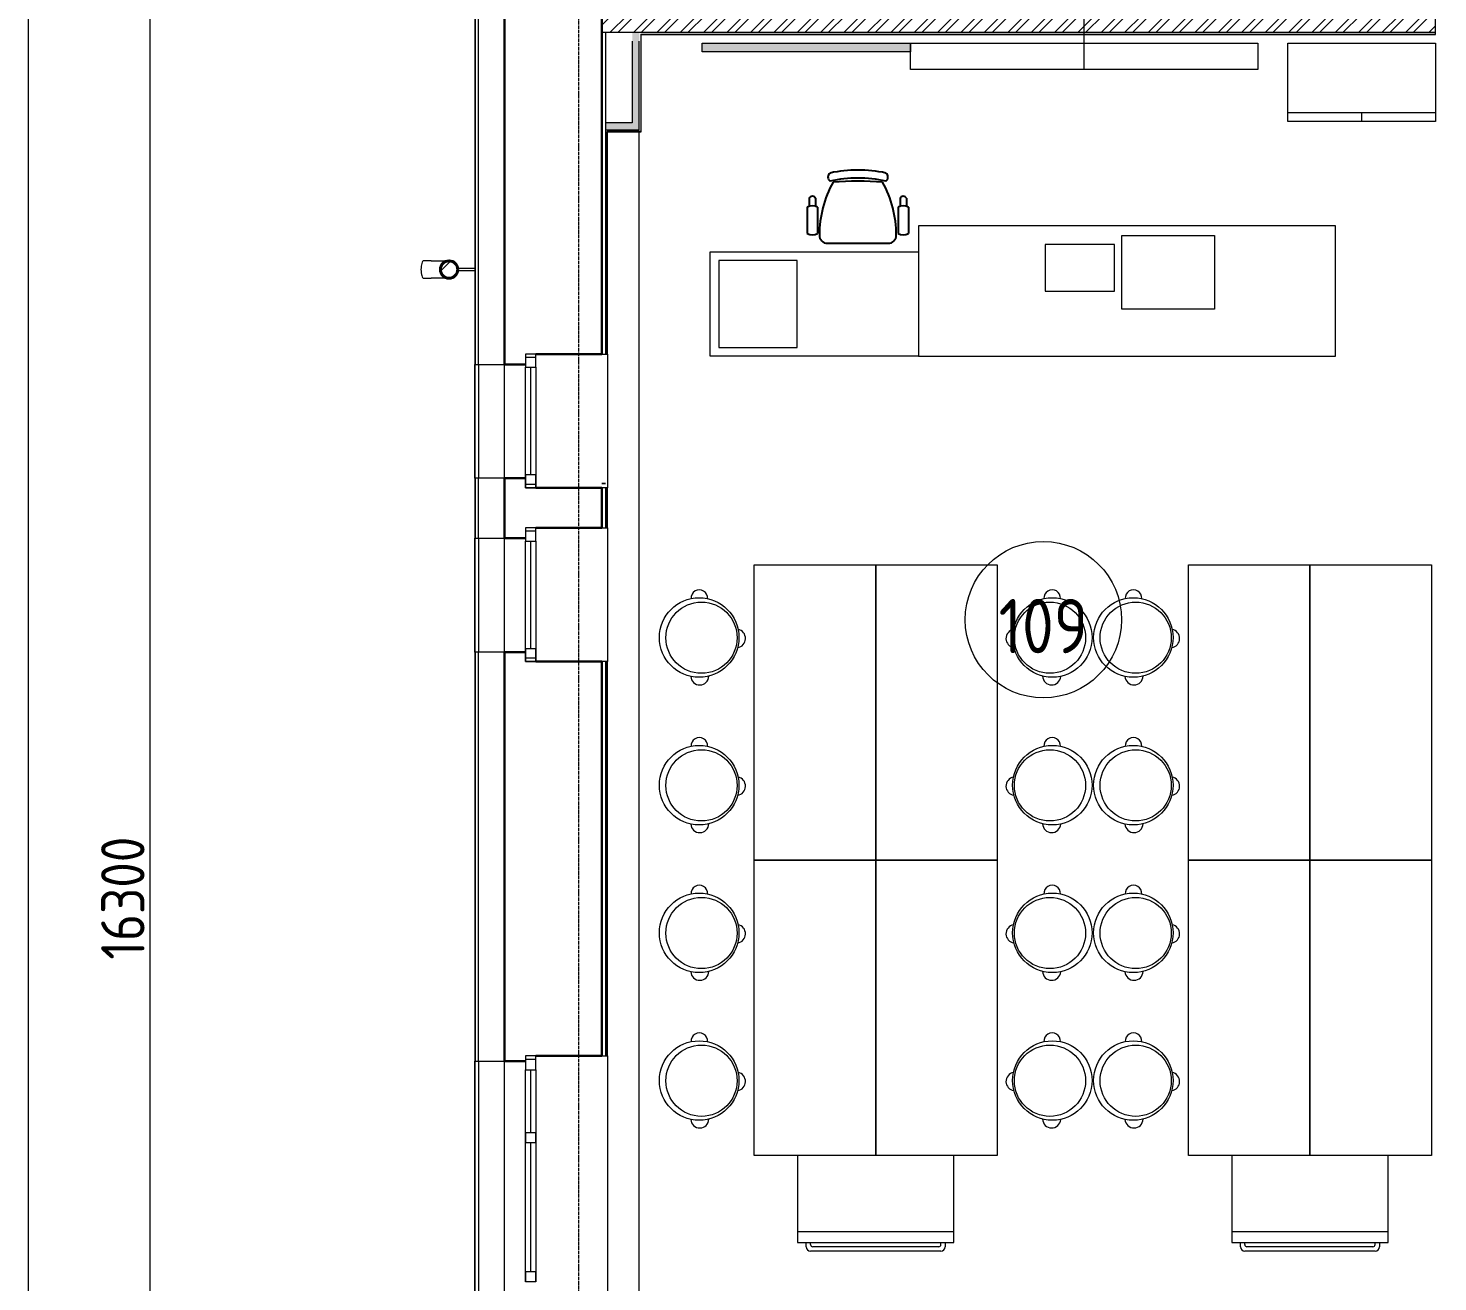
# Model space of a CAD drawing. Header units: millimetres. Extents: x -42533 to 645315, y 3457 to 82611.
# Drawn here: x 17078 to 25194, y 58662 to 65878 of the extents above; entities that cross this region are included whole.
import ezdxf

# ---------------------------------------------------------------- set-up
doc = ezdxf.new("R2010")
doc.units = ezdxf.units.MM
doc.linetypes.add('ADSK_Линия сетки', pattern=[25, 20, -2.5, 0, -2.5])
for name, color, linetype, lineweight in [('_ Окна', 7, 'Continuous', 9), ('Аннотация', 7, 'Continuous', 18), ('Обобщенные модели', 7, 'Continuous', 18), ('Окна', 7, 'Continuous', 9), ('Оси', 253, 'Continuous', 9), ('Перекрытие', 7, 'Continuous', 18), ('Размеры', 7, 'Continuous', 9), ('Стены внутренние', 7, 'Continuous', 18), ('Стены наружные', 7, 'Continuous', 18), ('Стены несущие', 7, 'Continuous', 30), ('Стены отделка', 7, 'Continuous', 30), ('Стены штриховка', 7, 'Continuous', 9), ('ТХ', 5, 'Continuous', 0), ('ТХ_Задание ЭОМ_СС', 6, 'Continuous', 0), ('ШТРИХОВКА', 252, 'Continuous', 15)]:
    doc.layers.add(name, color=color, linetype=linetype, lineweight=lineweight)
doc.layers.add('Линии', color=7, linetype='Continuous', lineweight=9, true_color=0x00a600)
doc.layers.add('ЭОМ_Лотки рабочие', color=5, linetype='Continuous')
doc.styles.add('GOST Common', font='GOST_Common.ttf', dxfattribs={"width": 0.9, "height": 350})
doc.styles.add('GOST Common_1', font='GOST_Common.ttf', dxfattribs={"width": 0.9, "height": 250})
doc.dimstyles.new('ADSK_Основной_2_5_мм', dxfattribs={"dimscale": 304.8, "dimtxt": 251.428749, "dimasz": 0.463911, "dimexe": 0.492126, "dimexo": 0.492126, "dimgap": 0.098425, "dimtad": 1, "dimrnd": 0.01, "dimdsep": 46, "dimtxsty": 'GOST Common_1', "dimblk1": 'OBLIQUE', "dimblk2": 'OBLIQUE', "dimsah": 1, "dimcen": 0.09, "dimdle": 0.492126, "dimazin": 2, "dimtfac": 1, "dimtdec": 4, "dimtix": 1, "dimtmove": 0, "dimatfit": 3, "dimfxl": 1, "dimtvp": 1, "dimtolj": 1, "dimtzin": 0, "dimlwd": 20, "dimlwe": 20, "dimarcsym": 2})

# ---------------------------------------------------------------- blocks, each defined once
blk = doc.blocks.new('_Oblique')
at = {"color": 0, "linetype": 'ByBlock', "lineweight": -2}
blk.add_line((-0.5, -0.5), (0.5, 0.5), dxfattribs=at)
blk = doc.blocks.new('*D442')
at = {"layer": 'Defpoints', "color": 0, "transparency": 16777216}
for p in [(-9013.9, 43233.9), (-9113.9, 183.9), (-9013.9, 183.9)]:
    blk.add_point(p, dxfattribs=at)
at = {"layer": 'Размеры', "color": 0, "lineweight": 20, "transparency": 16777216}
for p, q in [((-9113.9, 43383.9), (-9113.9, 33.9)), ((-9163.9, 43233.9), (-9263.9, 43233.9)), ((-9163.9, 183.9), (-9263.9, 183.9))]:
    blk.add_line(p, q, dxfattribs=at)
at = {"layer": 'Размеры', "color": 0, "lineweight": 20, "transparency": 16777216, "xscale": 141.4, "yscale": 141.4, "zscale": 141.4}
for p, rotation in [((-9113.9, 43233.9), 90), ((-9113.9, 183.9), 270)]:
    blk.add_blockref('_Oblique', p, dxfattribs=dict(at, rotation=rotation))
at = {"layer": 'Размеры', "color": 0, "lineweight": 20, "transparency": 16777216, "insert": (-9268.9, 21708.9), "char_height": 250, "width": 971.623, "attachment_point": 5, "rotation": 90, "style": 'GOST Common_1'}
blk.add_mtext('\\A1;43050', dxfattribs=at)
blk = doc.blocks.new('*D444')
at = {"layer": 'Defpoints', "color": 0, "transparency": 16777216}
for p in [(-8313.9, 36733.9), (-8413.9, 20433.9), (-8313.9, 20433.9)]:
    blk.add_point(p, dxfattribs=at)
at = {"layer": 'Размеры', "color": 0, "lineweight": 20, "transparency": 16777216}
for p, q in [((-8413.9, 36883.9), (-8413.9, 20283.9)), ((-8463.9, 36733.9), (-8563.9, 36733.9)), ((-8463.9, 20433.9), (-8563.9, 20433.9))]:
    blk.add_line(p, q, dxfattribs=at)
at = {"layer": 'Размеры', "color": 0, "lineweight": 20, "transparency": 16777216, "xscale": 141.4, "yscale": 141.4, "zscale": 141.4}
for p, rotation in [((-8413.9, 36733.9), 90), ((-8413.9, 20433.9), 270)]:
    blk.add_blockref('_Oblique', p, dxfattribs=dict(at, rotation=rotation))
at = {"layer": 'Размеры', "color": 0, "lineweight": 20, "transparency": 16777216, "insert": (-8568.9, 28583.9), "char_height": 250, "width": 889.802, "attachment_point": 5, "rotation": 90, "style": 'GOST Common_1'}
blk.add_mtext('\\A1;16300', dxfattribs=at)
blk = doc.blocks.new('ТХ 1 этаж.')
at = {"lineweight": 0, "true_color": 0x939598}
h = blk.add_hatch(color=252, dxfattribs=at)
h.dxf.hatch_style = 1
h.paths.add_polyline_path([(2822.9, 31950), (2822.9, 31900), (1622.9, 31900), (1622.9, 31950)])
at = {"color": 252, "linetype": 'Continuous', "true_color": 0x939598}
for p, q in [((2228.1, 31006.4), (2228.1, 30855.2)), ((2240.2, 31057.8), (2240.2, 31012.2)), ((2276.9, 31057.7), (2276.9, 31012)), ((2288.4, 31006.4), (2288.4, 30855.2)), ((2751.1, 31006.4), (2751.1, 30855.2)), ((2762.6, 31057.7), (2762.6, 31012)), ((2799.3, 31057.8), (2799.3, 31012.2)), ((2811.4, 31006.4), (2811.4, 30855.2)), ((2344.7, 30798.9), (2694.8, 30798.9))]:
    blk.add_line(p, q, dxfattribs=at)
at = {"color": 252, "lineweight": 0, "true_color": 0x939598}
blk.add_lwpolyline([(2822.9, 31950), (2822.9, 31900), (1622.9, 31900), (1622.9, 31950), (2822.9, 31950)], dxfattribs=at)
at = {"color": 252, "linetype": 'Continuous', "lineweight": 5, "true_color": 0x939598}
blk.add_lwpolyline([(4822.9, 31800), (2822.9, 31800), (2822.9, 31950), (4822.9, 31950)], close=True, dxfattribs=at)
at = {"color": 252, "linetype": 'Continuous', "true_color": 0x939598}
for centre, radius, start, end in [((2375.8, 31180.1), 28.1, 124.29147, 235.70827), ((2520.5, 30473.2), 747.5, 77.60199, 102.39777), ((2520.5, 30426.7), 747.5, 77.60199, 102.39777), ((2665.1, 31180.1), 28.1, 304.29007, 55.70964), ((2923.2, 30847.4), 624.5, 150.90677, 180.12147), ((2520.5, 29394.9), 1761.9, 85.39382, 94.65462), ((2116.4, 30847.4), 624.5, 359.87797, 29.10589), ((2258.3, 30956.3), 58.4, 58.95098, 121.04877), ((2258.6, 31049.2), 20.2, 24.89545, 155.33537), ((2781.2, 30956.3), 58.4, 58.95101, 121.04877), ((2781, 31049.2), 20.2, 24.89545, 155.33537), ((2258.3, 30905.2), 58.4, 238.95097, 301.04877), ((2344.1, 30844.3), 45.4, 177.81347, 270.74787), ((2695.4, 30844.3), 45.4, 269.25187, 2.18664), ((2781.2, 30905.2), 58.4, 238.95097, 301.04877)]:
    blk.add_arc(centre, radius, start, end, dxfattribs=at)
at = {"layer": 'ТХ', "color": 252, "true_color": 0x939598}
for p, q in [((5845.8, 31550), (4995.8, 31550)), ((5420.8, 31550), (5420.8, 31500)), ((3072.9, 25108), (2172.9, 25108)), ((5572.9, 25108), (4672.9, 25108)), ((2222.9, 25023), (2222.9, 25048)), ((2247.9, 25035.5), (2247.9, 25048)), ((2985.4, 25023), (2260.4, 25023)), ((2997.9, 25035.5), (2997.9, 25048)), ((3022.9, 25048), (3022.9, 25023)), ((4722.9, 25023), (4722.9, 25048)), ((4747.9, 25035.5), (4747.9, 25048)), ((5485.4, 25023), (4760.4, 25023)), ((5497.9, 25035.5), (5497.9, 25048)), ((5522.9, 25048), (5522.9, 25023)), ((2997.9, 24998), (2247.9, 24998)), ((5497.9, 24998), (4747.9, 24998))]:
    blk.add_line(p, q, dxfattribs=at)
for points in [[(4995.8, 31950), (5845.8, 31950), (5845.8, 31500), (4995.8, 31500)], [(2869.8, 30898.9), (2869.8, 30148.9), (5269.8, 30148.9), (5269.8, 30898.9)], [(3998.4, 30791.7), (3597.6, 30791.7), (3597.6, 30523.3), (3998.4, 30523.3)], [(4039.1, 30843.2), (4574.2, 30843.2), (4574.2, 30419.3), (4039.1, 30419.3)], [(2869.8, 30148.9), (1669.8, 30148.9), (1669.8, 30748.9), (2869.8, 30748.9)], [(2169.8, 30698.9), (1719.8, 30698.9), (1719.8, 30198.9), (2169.8, 30198.9)], [(1922.9, 28948), (2622.9, 28948), (2622.9, 27248), (1922.9, 27248)], [(2622.9, 28948), (3322.9, 28948), (3322.9, 27248), (2622.9, 27248)], [(4422.9, 28948), (5122.9, 28948), (5122.9, 27248), (4422.9, 27248)], [(5122.9, 28948), (5822.9, 28948), (5822.9, 27248), (5122.9, 27248)], [(1922.9, 27248), (2622.9, 27248), (2622.9, 25548), (1922.9, 25548)], [(2622.9, 27248), (3322.9, 27248), (3322.9, 25548), (2622.9, 25548)], [(4422.9, 27248), (5122.9, 27248), (5122.9, 25548), (4422.9, 25548)], [(5122.9, 27248), (5822.9, 27248), (5822.9, 25548), (5122.9, 25548)], [(2172.9, 25048), (3072.9, 25048), (3072.9, 25548), (2172.9, 25548)], [(4672.9, 25048), (5572.9, 25048), (5572.9, 25548), (4672.9, 25548)]]:
    blk.add_lwpolyline(points, close=True, dxfattribs=at)
at = {"layer": 'ТХ', "color": 252, "lineweight": 0, "true_color": 0x939598}
for centre, radius in [((1606, 28529.6), 228.8), ((1606, 28529.6), 228.8), ((1619.6, 28528.6), 205), ((1619.6, 28528.6), 205), ((3639.7, 28529.6), 228.8), ((3639.7, 28529.6), 228.8), ((3626.1, 28528.6), 205), ((3626.1, 28528.6), 205), ((4106, 28529.6), 228.8), ((4106, 28529.6), 228.8), ((4119.6, 28528.6), 205), ((4119.6, 28528.6), 205), ((1606, 27679.6), 228.8), ((1606, 27679.6), 228.8), ((1619.6, 27678.6), 205), ((1619.6, 27678.6), 205), ((3639.7, 27679.6), 228.8), ((3639.7, 27679.6), 228.8), ((3626.1, 27678.6), 205), ((3626.1, 27678.6), 205), ((4106, 27679.6), 228.8), ((4106, 27679.6), 228.8), ((4119.6, 27678.6), 205), ((4119.6, 27678.6), 205), ((1606, 26829.6), 228.8), ((1606, 26829.6), 228.8), ((1619.6, 26828.6), 205), ((1619.6, 26828.6), 205), ((3639.7, 26829.6), 228.8), ((3639.7, 26829.6), 228.8), ((3626.1, 26828.6), 205), ((3626.1, 26828.6), 205), ((4106, 26829.6), 228.8), ((4106, 26829.6), 228.8), ((4119.6, 26828.6), 205), ((4119.6, 26828.6), 205), ((1606, 25979.6), 228.8), ((1606, 25979.6), 228.8), ((1619.6, 25978.6), 205), ((1619.6, 25978.6), 205), ((3639.7, 25979.6), 228.8), ((3639.7, 25979.6), 228.8), ((3626.1, 25978.6), 205), ((3626.1, 25978.6), 205), ((4106, 25979.6), 228.8), ((4106, 25979.6), 228.8), ((4119.6, 25978.6), 205), ((4119.6, 25978.6), 205)]:
    blk.add_circle(centre, radius, dxfattribs=at)
for centre, radius, start, end in [((1607, 28757), 47.3, 355.57797, 183.95129), ((1607, 28757), 47.3, 355.57797, 183.95129), ((3638.8, 28757), 47.3, 356.04871, 184.42203), ((3638.8, 28757), 47.3, 356.04871, 184.42203), ((4107, 28757), 47.3, 355.57797, 183.95129), ((4107, 28757), 47.3, 355.57797, 183.95129), ((1819.6, 28524.3), 53.3, 278.42451, 78.75435), ((1819.6, 28524.3), 53.3, 278.42451, 78.75435), ((3426.2, 28524.3), 53.3, 101.24565, 261.57549), ((3426.2, 28524.3), 53.3, 101.24565, 261.57549), ((4319.6, 28524.3), 53.3, 278.42451, 78.75435), ((4319.6, 28524.3), 53.3, 278.42451, 78.75435), ((1609.9, 28308.5), 52, 182.86661, 359.15488), ((1609.9, 28308.5), 52, 182.86661, 359.15488), ((3635.8, 28308.5), 52, 180.84512, 357.13339), ((3635.8, 28308.5), 52, 180.84512, 357.13339), ((4109.9, 28308.5), 52, 182.86661, 359.15488), ((4109.9, 28308.5), 52, 182.86661, 359.15488), ((1607, 27907), 47.3, 355.57797, 183.95129), ((1607, 27907), 47.3, 355.57797, 183.95129), ((3638.8, 27907), 47.3, 356.04871, 184.42203), ((3638.8, 27907), 47.3, 356.04871, 184.42203), ((4107, 27907), 47.3, 355.57797, 183.95129), ((4107, 27907), 47.3, 355.57797, 183.95129), ((1819.6, 27674.3), 53.3, 278.42451, 78.75435), ((1819.6, 27674.3), 53.3, 278.42451, 78.75435), ((3426.2, 27674.3), 53.3, 101.24565, 261.57549), ((3426.2, 27674.3), 53.3, 101.24565, 261.57549), ((4319.6, 27674.3), 53.3, 278.42451, 78.75435), ((4319.6, 27674.3), 53.3, 278.42451, 78.75435), ((1609.9, 27458.5), 52, 182.86661, 359.15488), ((1609.9, 27458.5), 52, 182.86661, 359.15488), ((3635.8, 27458.5), 52, 180.84512, 357.13339), ((3635.8, 27458.5), 52, 180.84512, 357.13339), ((4109.9, 27458.5), 52, 182.86661, 359.15488), ((4109.9, 27458.5), 52, 182.86661, 359.15488), ((1607, 27057), 47.3, 355.57797, 183.95129), ((1607, 27057), 47.3, 355.57797, 183.95129), ((3638.8, 27057), 47.3, 356.04871, 184.42203), ((3638.8, 27057), 47.3, 356.04871, 184.42203), ((4107, 27057), 47.3, 355.57797, 183.95129), ((4107, 27057), 47.3, 355.57797, 183.95129), ((1819.6, 26824.3), 53.3, 278.42451, 78.75435), ((1819.6, 26824.3), 53.3, 278.42451, 78.75435), ((3426.2, 26824.3), 53.3, 101.24565, 261.57549), ((3426.2, 26824.3), 53.3, 101.24565, 261.57549), ((4319.6, 26824.3), 53.3, 278.42451, 78.75435), ((4319.6, 26824.3), 53.3, 278.42451, 78.75435), ((1609.9, 26608.5), 52, 182.86661, 359.15488), ((1609.9, 26608.5), 52, 182.86661, 359.15488), ((3635.8, 26608.5), 52, 180.84512, 357.13339), ((3635.8, 26608.5), 52, 180.84512, 357.13339), ((4109.9, 26608.5), 52, 182.86661, 359.15488), ((4109.9, 26608.5), 52, 182.86661, 359.15488), ((1607, 26207), 47.3, 355.57797, 183.95129), ((1607, 26207), 47.3, 355.57797, 183.95129), ((3638.8, 26207), 47.3, 356.04871, 184.42203), ((3638.8, 26207), 47.3, 356.04871, 184.42203), ((4107, 26207), 47.3, 355.57797, 183.95129), ((4107, 26207), 47.3, 355.57797, 183.95129), ((1819.6, 25974.3), 53.3, 278.42451, 78.75435), ((1819.6, 25974.3), 53.3, 278.42451, 78.75435), ((3426.2, 25974.3), 53.3, 101.24565, 261.57549), ((3426.2, 25974.3), 53.3, 101.24565, 261.57549), ((4319.6, 25974.3), 53.3, 278.42451, 78.75435), ((4319.6, 25974.3), 53.3, 278.42451, 78.75435), ((1609.9, 25758.5), 52, 182.86661, 359.15488), ((1609.9, 25758.5), 52, 182.86661, 359.15488), ((3635.8, 25758.5), 52, 180.84512, 357.13339), ((3635.8, 25758.5), 52, 180.84512, 357.13339), ((4109.9, 25758.5), 52, 182.86661, 359.15488), ((4109.9, 25758.5), 52, 182.86661, 359.15488)]:
    blk.add_arc(centre, radius, start, end, dxfattribs=at)
at = {"layer": 'ТХ', "color": 252, "true_color": 0x939598}
for centre, radius, start, end in [((2247.9, 25023), 25, 180, 270), ((2260.4, 25035.5), 12.5, 180, 270), ((2985.4, 25035.5), 12.5, 270, 0), ((2997.9, 25023), 25, 270, 0), ((4747.9, 25023), 25, 180, 270), ((4760.4, 25035.5), 12.5, 180, 270), ((5485.4, 25035.5), 12.5, 270, 0), ((5497.9, 25023), 25, 270, 0)]:
    blk.add_arc(centre, radius, start, end, dxfattribs=at)
at = {"layer": 'ТХ_Задание ЭОМ_СС', "color": 252, "true_color": 0x939598}
blk.add_line((3822.9, 31800), (3822.9, 32171.6), dxfattribs=at)
blk = doc.blocks.new('1 этаж')
at = {"layer": 'Обобщенные модели', "lineweight": 9}
h = blk.add_hatch(dxfattribs=at)
h.set_pattern_fill('FP_29', color=8, angle=90, style=0, pattern_type=2)
h.set_pattern_definition([(45, (557.2, 188.9), (-106.066, 106.066), [])])
h.paths.add_polyline_path([(-6679.461, 32153.588), (-6659.413, 32163.243), (-6645.539, 32180.64), (-6640.587, 32202.334), (-6645.539, 32224.029), (-6659.413, 32241.426), (-6681.065, 32251.081), (-6701.713, 32251.081), (-6721.762, 32241.426), (-6736.099, 32221.997), (-6740.587, 32202.334), (-6735.636, 32180.64), (-6721.762, 32163.243), (-6701.713, 32153.588)])
at = {"layer": 'Стены внутренние'}
h = blk.add_hatch(dxfattribs=at)
h.set_pattern_fill('ANSI32', color=8, scale=10, style=0)
h.set_pattern_definition([(45, (-31496.66, 188.9), (-67.35192, 67.35192), []), (45, (-31451.76, 188.9), (-67.35192, 67.35192), [])])
h.paths.add_polyline_path([(-1010.682, 33666.402), (-5810.587, 33666.402), (-5810.587, 33566.402), (-1010.682, 33566.402)])
h.paths.add_polyline_path([(263.546, 33666.505), (139.318, 33666.402), (139.318, 33616.402), (139.318, 33566.402), (264.061, 33566.402)])
for points in [[(-5595.587, 33046.402), (-5595.587, 33566.402), (-5635.587, 33566.402), (-5635.587, 33046.402)], [(-5676.75, 33006.402), (-5595.587, 33006.402), (-5595.587, 33046.402), (-5790.587, 33046.402), (-5790.587, 33006.402), (-5688.75, 33006.402)]]:
    blk.add_hatch(color=8, dxfattribs=at).paths.add_polyline_path(points)
at = {"layer": '_ Окна', "color": 8, "lineweight": 18}
for p, q in [((-6190.587, 31715.611), (-6250.587, 31715.611)), ((-6250.587, 31715.611), (-6250.587, 31639.611)), ((-6190.587, 31639.611), (-6190.587, 31715.611)), ((-6250.587, 31639.611), (-6190.587, 31639.611)), ((-6250.587, 31021.611), (-6190.587, 31021.611)), ((-6250.587, 30945.611), (-6250.587, 31021.611)), ((-6190.587, 31021.611), (-6190.587, 30945.611)), ((-6190.587, 30945.611), (-6250.587, 30945.611)), ((-6190.587, 30715.611), (-6250.587, 30715.611)), ((-6250.587, 30715.611), (-6250.587, 30639.611)), ((-6190.587, 30639.611), (-6190.587, 30715.611)), ((-6250.587, 30639.611), (-6190.587, 30639.611)), ((-6250.587, 30021.611), (-6190.587, 30021.611)), ((-6250.587, 29945.611), (-6250.587, 30021.611)), ((-6190.587, 30021.611), (-6190.587, 29945.611)), ((-6190.587, 29945.611), (-6250.587, 29945.611)), ((-6190.587, 27675.611), (-6250.587, 27675.611)), ((-6250.587, 27675.611), (-6250.587, 27595.611)), ((-6190.587, 27595.611), (-6190.587, 27675.611)), ((-6250.587, 27595.611), (-6190.587, 27595.611)), ((-6250.587, 27235.611), (-6190.587, 27235.611)), ((-6250.587, 27175.611), (-6250.587, 27235.611)), ((-6190.587, 27235.611), (-6190.587, 27175.611)), ((-6190.587, 27175.611), (-6250.587, 27175.611)), ((-6250.587, 26435.611), (-6190.587, 26435.611)), ((-6250.587, 26375.611), (-6250.587, 26435.611)), ((-6190.587, 26435.611), (-6190.587, 26375.611)), ((-6190.587, 26375.611), (-6250.587, 26375.611))]:
    blk.add_line(p, q, dxfattribs=at)
at = {"layer": '_ Окна', "color": 8}
for p, q in [((-6190.587, 31695.611), (-6250.587, 31695.611)), ((-6220.587, 31021.611), (-6220.587, 31639.611)), ((-6190.587, 30965.611), (-6250.587, 30965.611)), ((-6190.587, 30695.611), (-6250.587, 30695.611)), ((-6220.587, 30021.611), (-6220.587, 30639.611)), ((-6190.587, 29965.611), (-6250.587, 29965.611)), ((-6190.587, 27655.611), (-6250.587, 27655.611)), ((-6220.587, 27235.611), (-6220.587, 27595.611)), ((-6220.587, 26435.611), (-6220.587, 27175.611))]:
    blk.add_line(p, q, dxfattribs=at)
at = {"layer": 'Линии', "color": 8}
blk.add_circle((-3268.396, 30186.781), 450, dxfattribs=at)
at = {"layer": 'Обобщенные модели', "color": 8}
for p, q in [((-6794.235, 32252.334), (-6836.739, 32252.334)), ((-6836.739, 32152.334), (-6794.235, 32152.334)), ((-6540.587, 32207.334), (-6639.728, 32207.334)), ((-6639.728, 32197.334), (-6540.587, 32197.334))]:
    blk.add_line(p, q, dxfattribs=at)
at = {"layer": 'Обобщенные модели', "color": 8, "flags": 128}
for points in [[(-6794.235, 32252.334), (-6788.567, 32252.334), (-6782.982, 32252.334), (-6777.49, 32252.334), (-6772.099, 32252.334), (-6766.817, 32252.334), (-6761.653, 32252.334), (-6756.615, 32252.334), (-6751.712, 32252.334), (-6746.951, 32252.334), (-6742.34, 32252.334), (-6737.886, 32252.334), (-6733.596, 32252.334), (-6729.477, 32252.334), (-6725.536, 32252.334), (-6721.78, 32252.334), (-6718.213, 32252.334), (-6714.842, 32252.334), (-6711.672, 32252.334), (-6708.709, 32252.334), (-6705.956, 32252.334), (-6703.604, 32252.334)], [(-6703.604, 32152.334), (-6704.874, 32152.334), (-6707.538, 32152.334), (-6710.414, 32152.334), (-6713.499, 32152.334), (-6716.787, 32152.334), (-6720.273, 32152.334), (-6723.951, 32152.334), (-6727.816, 32152.334), (-6731.862, 32152.334), (-6736.081, 32152.334), (-6740.468, 32152.334), (-6745.014, 32152.334), (-6749.714, 32152.334), (-6754.559, 32152.334), (-6759.542, 32152.334), (-6764.654, 32152.334), (-6769.888, 32152.334), (-6775.235, 32152.334), (-6780.686, 32152.334), (-6786.233, 32152.334), (-6791.868, 32152.334), (-6794.235, 32152.334)]]:
    blk.add_lwpolyline(points, dxfattribs=at)
at = {"layer": 'Обобщенные модели', "color": 8}
for start, end in [(0, 180), (180, 0)]:
    blk.add_arc((-6690.587, 32202.334), 52, start, end, dxfattribs=at)
at = {"layer": 'Обобщенные модели', "color": 8, "lineweight": 40}
for start, end in [(0, 180), (180, 0)]:
    blk.add_arc((-6690.587, 32202.334), 50, start, end, dxfattribs=at)
at = {"layer": 'Обобщенные модели', "color": 8}
for start_param, end_param in [(3.14159265, 4.71238898), (4.71238898, 6.28318531)]:
    blk.add_ellipse((-6836.739, 32202.334), major_axis=(0, -50), ratio=0.30901699, start_param=start_param, end_param=end_param, dxfattribs=at)
at = {"layer": 'Окна', "color": 8}
for p, q in [((-6250.587, 31715.611), (-6250.587, 31639.611)), ((-6190.587, 31715.611), (-6250.587, 31715.611)), ((-6190.587, 31639.611), (-6190.587, 31715.611)), ((-6250.587, 31021.611), (-6250.587, 31639.611)), ((-6190.587, 31639.611), (-6190.587, 31021.611)), ((-6250.587, 31021.611), (-6250.587, 30945.611)), ((-6190.587, 30945.611), (-6190.587, 31021.611)), ((-6250.587, 30945.611), (-6190.587, 30945.611)), ((-6250.587, 30715.611), (-6250.587, 30639.611)), ((-6190.587, 30715.611), (-6250.587, 30715.611)), ((-6190.587, 30639.611), (-6190.587, 30715.611)), ((-6250.587, 30021.611), (-6250.587, 30639.611)), ((-6190.587, 30639.611), (-6190.587, 30021.611)), ((-6250.587, 30021.611), (-6250.587, 29945.611)), ((-6190.587, 29945.611), (-6190.587, 30021.611)), ((-6250.587, 29945.611), (-6190.587, 29945.611)), ((-6250.587, 27675.611), (-6250.587, 27595.611)), ((-6190.587, 27675.611), (-6250.587, 27675.611)), ((-6190.587, 27595.611), (-6190.587, 27675.611)), ((-6250.587, 27235.611), (-6250.587, 27595.611)), ((-6190.587, 27595.611), (-6190.587, 27235.611)), ((-6250.587, 27235.611), (-6250.587, 27175.611)), ((-6190.587, 27175.611), (-6190.587, 27235.611)), ((-6250.587, 26435.611), (-6250.587, 27175.611)), ((-6190.587, 27175.611), (-6190.587, 26435.611)), ((-6250.587, 26435.611), (-6250.587, 26375.611)), ((-6190.587, 26375.611), (-6190.587, 26435.611))]:
    blk.add_line(p, q, dxfattribs=at)
at = {"layer": 'Оси', "color": 8, "linetype": 'ADSK_Линия сетки'}
blk.add_line((-5943.234, -4162.595), (-5943.234, 44298.966), dxfattribs=at)
at = {"layer": 'Перекрытие', "color": 8}
blk.add_line((-5595.587, 24172.958), (-5595.587, 32994.402), dxfattribs=at)
at = {"layer": 'Стены внутренние', "color": 8}
for p, q in [((-6370.587, 31000.611), (-6370.587, 31655.611)), ((-5810.587, 30970.499), (-5790.587, 30970.499)), ((-5790.587, 30969.68), (-5810.587, 30969.68)), ((-5790.587, 30970.499), (-5790.587, 30969.68)), ((-6370.587, 30000.611), (-6370.587, 30655.611)), ((-6370.587, 25965.611), (-6370.587, 27645.611))]:
    blk.add_line(p, q, dxfattribs=at)
at = {"layer": 'Стены наружные', "color": 8}
for p, q in [((-6541.587, 31000.611), (-6541.587, 31655.611)), ((-6540.587, 31655.611), (-6541.587, 31655.611)), ((-6540.587, 31000.611), (-6540.587, 31655.611)), ((-6520.587, 31655.611), (-6520.587, 31000.611)), ((-5778.587, 31715.611), (-5778.587, 30945.611)), ((-6540.587, 31000.611), (-6541.587, 31000.611)), ((-5778.587, 30715.611), (-5778.587, 29945.611)), ((-6541.587, 30000.611), (-6541.587, 30655.611)), ((-6540.587, 30655.611), (-6541.587, 30655.611)), ((-6540.587, 30000.611), (-6540.587, 30655.611)), ((-6520.587, 30655.611), (-6520.587, 30000.611)), ((-6540.587, 30000.611), (-6541.587, 30000.611)), ((-6541.587, 25965.611), (-6541.587, 27645.611)), ((-6540.587, 27645.611), (-6541.587, 27645.611)), ((-6540.587, 25965.611), (-6540.587, 27645.611)), ((-6520.587, 27645.611), (-6520.587, 25965.611)), ((-5778.587, 27675.611), (-5778.587, 25935.611))]:
    blk.add_line(p, q, dxfattribs=at)
at = {"layer": 'Стены несущие', "color": 8}
for p, q in [((-6370.587, 31655.611), (-6370.587, 34011.818)), ((-5810.587, 31715.611), (-5810.587, 33976.818)), ((-6370.587, 31655.611), (-6250.587, 31655.611)), ((-6190.587, 31715.611), (-5810.587, 31715.611)), ((-6250.587, 31000.611), (-6370.587, 31000.611)), ((-6370.587, 30655.611), (-6370.587, 31000.611)), ((-5810.587, 30945.611), (-6190.587, 30945.611)), ((-5810.587, 30715.611), (-5810.587, 30945.611)), ((-6190.587, 30715.611), (-5810.587, 30715.611)), ((-6370.587, 30655.611), (-6250.587, 30655.611)), ((-6370.587, 30000.611), (-6370.587, 27645.611)), ((-6250.587, 30000.611), (-6370.587, 30000.611)), ((-5810.587, 29945.611), (-6190.587, 29945.611)), ((-5810.587, 27675.611), (-5810.587, 29945.611)), ((-6370.587, 27645.611), (-6250.587, 27645.611)), ((-6190.587, 27675.611), (-5810.587, 27675.611))]:
    blk.add_line(p, q, dxfattribs=at)
at = {"layer": 'Стены отделка', "color": 8, "lineweight": 9}
for p, q in [((-6541.587, 34011.818), (-6541.587, 31655.611)), ((-6540.587, 34011.818), (-6540.587, 31655.611)), ((-6520.587, 31655.611), (-6520.587, 34011.818)), ((-1010.682, 33554.402), (-1010.682, 33678.402)), ((-5790.587, 33566.402), (-5790.587, 33006.402)), ((-5583.587, 33554.402), (-1010.682, 33554.402)), ((-5583.587, 32996.402), (-5583.587, 33554.402)), ((-5635.587, 33516.402), (-5635.587, 33046.402)), ((-5595.587, 33006.402), (-5595.587, 33516.402)), ((-5635.587, 33046.402), (-5790.587, 33046.402)), ((-5790.587, 33006.402), (-5595.587, 33006.402)), ((-5778.587, 31715.611), (-5778.587, 32994.402)), ((-5778.587, 32994.402), (-5585.587, 32994.402)), ((-6540.587, 31655.611), (-6370.587, 31655.611)), ((-6370.587, 31655.611), (-6370.587, 31655.611)), ((-5810.587, 31715.611), (-5778.587, 31715.611)), ((-5790.587, 31716.611), (-5790.587, 31715.611)), ((-6541.587, 31000.611), (-6541.587, 30655.611)), ((-6540.587, 31000.611), (-6540.587, 30655.611)), ((-6370.587, 31000.611), (-6540.587, 31000.611)), ((-6520.587, 30655.611), (-6520.587, 31000.611)), ((-5778.587, 30945.611), (-5810.587, 30945.611)), ((-5778.587, 30715.611), (-5778.587, 30945.611)), ((-5810.587, 30715.611), (-5810.587, 30715.611)), ((-5810.587, 30715.611), (-5778.587, 30715.611)), ((-5790.587, 30716.611), (-5790.587, 30715.611)), ((-6540.587, 30655.611), (-6370.587, 30655.611)), ((-6541.587, 30000.611), (-6541.587, 27645.611)), ((-6540.587, 30000.611), (-6540.587, 27645.611)), ((-6370.587, 30000.611), (-6540.587, 30000.611)), ((-6520.587, 27645.611), (-6520.587, 30000.611)), ((-5778.587, 29945.611), (-5810.587, 29945.611)), ((-5778.587, 27675.611), (-5778.587, 29945.611)), ((-6540.587, 27645.611), (-6370.587, 27645.611)), ((-5810.587, 27675.611), (-5778.587, 27675.611)), ((-5790.587, 27676.611), (-5790.587, 27675.611))]:
    blk.add_line(p, q, dxfattribs=at)
at = {"layer": 'Стены штриховка', "color": 8}
for p, q in [((-1010.682, 33566.402), (-5810.587, 33566.402)), ((-5585.587, 33556.402), (-1010.682, 33556.402)), ((-5585.587, 33556.402), (-5585.587, 32994.402)), ((-5790.587, 33006.402), (-5790.587, 31716.611)), ((-5780.587, 31715.611), (-5780.587, 32996.402)), ((-5583.587, 32996.402), (-5780.587, 32996.402)), ((-5585.587, 32994.402), (-5583.587, 32994.402)), ((-5583.587, 32994.402), (-5583.587, 32996.402)), ((-5790.587, 30945.611), (-5790.587, 30716.611)), ((-5780.587, 30715.611), (-5780.587, 30945.611)), ((-5790.587, 29945.611), (-5790.587, 27676.611)), ((-5780.587, 27675.611), (-5780.587, 29945.611))]:
    blk.add_line(p, q, dxfattribs=at)
at = {"layer": 'ЭОМ_Лотки рабочие'}
blk.add_blockref('ТХ 1 этаж.', (-6856.492, 1554.379), dxfattribs=at)
at = {"layer": 'Аннотация', "color": 8, "lineweight": 9, "insert": (-3268.396, 30149.833), "char_height": 312.5, "width": 520.21112, "attachment_point": 5, "line_spacing_factor": 1.022766, "style": 'GOST Common'}
blk.add_mtext('109', dxfattribs=at)
at = {"layer": 'Размеры', "color": 8, "lineweight": 20}
for base, p1, p2, override, picture, middle in [((-9113.853, 183.902), (-9013.868, 43233.902), (-9013.868, 183.902), {"dimpost": '<>', "dimfxl": 43050}, '*D442', (-9268.853, 21708.902)), ((-8413.853, 20433.902), (-8313.868, 36733.902), (-8313.868, 20433.902), {"dimpost": '<>', "dimfxl": 16300}, '*D444', (-8568.853, 28583.902))]:
    dim = blk.add_linear_dim(base=base, p1=p1, p2=p2, angle=90, dimstyle='ADSK_Основной_2_5_мм', override=override, dxfattribs=at)
    dim.commit()
    dim.dimension.update_dxf_attribs({"geometry": picture, "text_midpoint": middle})

msp = doc.modelspace()

# ---------------------------------------------------------------- block references
at = {"layer": 'ШТРИХОВКА'}
msp.add_blockref('1 этаж', (26191.6, 32286.7), dxfattribs=at)

doc.saveas('drawing.dxf')
